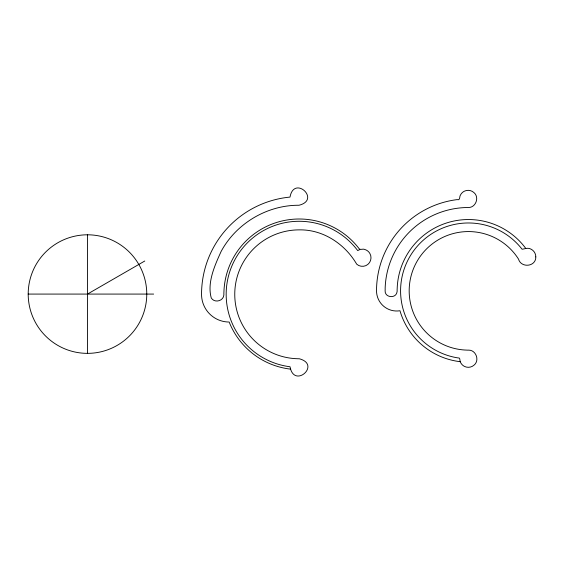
<?xml version="1.0" encoding="UTF-8"?>
<svg xmlns="http://www.w3.org/2000/svg" width="564" height="564" viewBox="0 0 564 564"><rect width="100%" height="100%" fill="white"/><g stroke="black" fill="none" stroke-linecap="round" stroke-linejoin="round"><path stroke-width="0.85" d="M87.483 294.077L144.779 261.005M359.811 249.57L357.682 250.585L356.906 249.549A73.031 73.031 0 0 0 228.462 312.47L229.069 314.684A73.031 73.031 0 0 0 290.044 366.762C294.027 389.188 321.642 364.555 299.202 358.746A8.594 8.594 0 0 0 298.391 358.774L297.172 358.718A64.437 64.437 0 0 1 234.765 293.301A64.437 64.437 0 0 1 299.202 229.872C323.073 229.379 344.949 243.986 356.702 264.171C359.712 266.955 364.739 267.061 367.862 264.403C371.091 261.865 371.979 256.923 369.836 253.419C368.8 251.629 367.086 250.24 365.119 249.598C362.99 248.216 359.832 250.747 358.711 248.153A75.315 75.315 0 0 0 223.922 291.948L223.845 293.449A6.874 6.874 0 0 1 223.816 295.169C223.295 301.246 214.334 303.249 211.267 297.975C206.932 282.571 214.863 265.27 221.151 251.403C236.21 223.414 267.202 205.028 298.983 205.254C321.318 199.776 294.02 174.692 290.009 197.09A97.657 97.657 0 0 0 201.595 291.243L201.552 293.957A27.643 27.643 0 0 0 229.174 322.037A75.315 75.315 0 0 0 289.762 369.032L290.65 369.082M460.259 361.679L459.519 361.602A71.311 71.311 0 0 1 399.975 310.743A20.17 20.17 0 0 1 376.526 290.523L376.569 287.964A91.932 91.932 0 0 1 456.939 199.642C460.823 200.692 458.976 196.526 460.668 194.665C461.514 193.177 462.818 191.957 464.355 191.203C467.429 189.652 471.398 190.216 473.915 192.564C479.724 197.301 475.755 207.799 468.268 207.51A8.594 8.594 0 0 1 467.189 207.46L465.843 207.545A83.345 83.345 0 0 0 385.156 288.232L385.177 289.91A6.014 6.014 0 0 0 385.12 290.657C384.62 297.82 396.203 298.913 397.056 291.792A6.014 6.014 0 0 0 397.112 290.093L397.183 288.613A71.311 71.311 0 0 1 524.809 247.145L525.747 248.393M28.2 294.077A59.283 59.283 0 0 1 87.483 234.8A59.298 59.298 0 0 1 138.525 263.931L138.815 264.424A59.298 59.298 0 0 1 146.767 294.07A59.283 59.283 0 0 1 87.483 353.36A59.283 59.283 0 0 1 28.2 294.077L153.641 294.077M87.483 234.8L87.483 353.36M535.8 256.902C536.082 266.786 521.108 268.33 518.513 259.087A59.283 59.283 0 0 0 416.965 261.477A59.283 59.283 0 0 0 466.597 350.103L467.648 350.159A8.594 8.594 0 0 1 468.458 350.131C476.079 349.835 479.964 360.629 473.901 365.253C471.314 367.524 467.323 367.968 464.306 366.318C462.79 365.514 461.528 364.252 460.732 362.744C459.174 361.136 460.964 357.308 457.841 357.886A67.877 67.877 0 0 1 410.035 256.296A67.877 67.877 0 0 1 522.088 249.246C524.372 249.034 528.278 247.208 531.147 249.225C533.974 250.649 535.849 253.737 535.8 256.902"/></g></svg>
